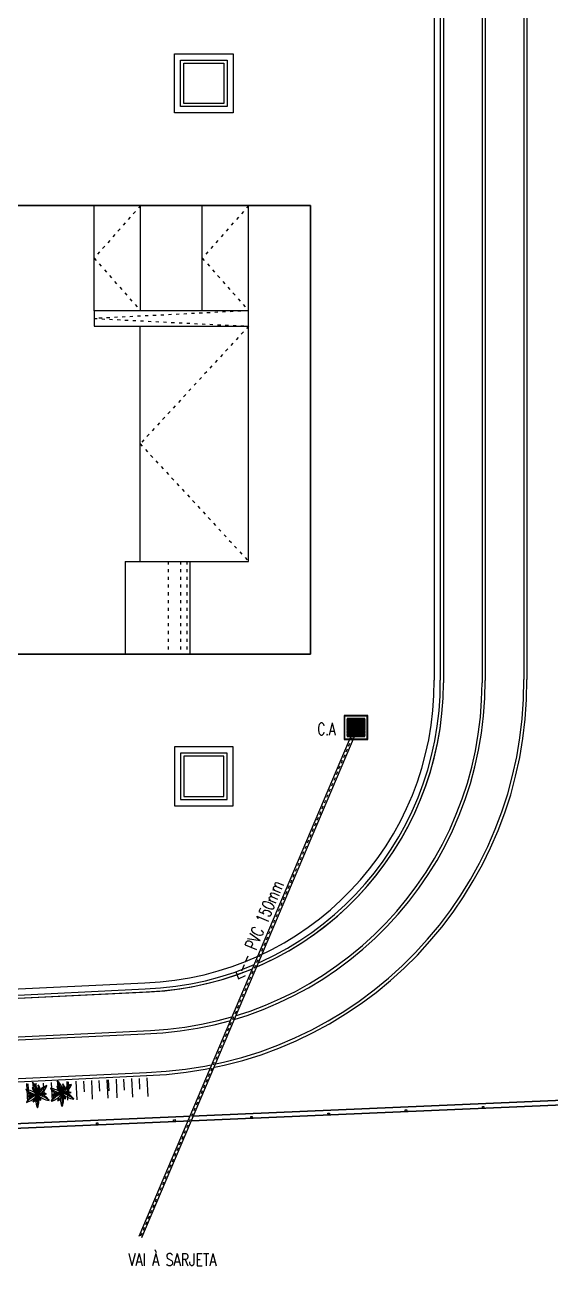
# Model space of a CAD drawing. Header units: inches. Extents: x 542650 to 544515, y 9574150 to 9574595.
# Drawn here: x 542860.88 to 542877.9, y 9574163.9 to 9574204.53 of the extents above; entities that cross this region are included whole.
import ezdxf

# ---------------------------------------------------------------- set-up
doc = ezdxf.new("R2010")
doc.units = ezdxf.units.IN
doc.header["$MEASUREMENT"] = 0
doc.linetypes.add('ACAD_ISO07W100', pattern=[3, 0, -3])
doc.linetypes.add('DASHDOT', pattern=[1, 0.5, -0.25, 0, -0.25])
for name, color, linetype in [('EIXO', 8, 'Continuous'), ('I-ARQ', 8, 'Continuous'), ('I-NORMO_INST', 4, 'Continuous'), ('I-PLUVIAL', 90, 'Continuous')]:
    doc.layers.add(name, color=color, linetype=linetype)
doc.styles.add('125', font='ROMANS.SHX', dxfattribs={"width": 0.7, "height": 0.25})
doc.styles.add('50', font='ROMANS.SHX', dxfattribs={"width": 0.7, "height": 0.1})

# ---------------------------------------------------------------- blocks, each defined once
blk = doc.blocks.new('*U18')
at = {"color": 2}
blk.add_wipeout([(0.038, 0.043), (13.37, -11.651), (13.295, -11.736), (-0.038, -0.043)], dxfattribs=at)
for p, q in [((0.033, 0.038), (13.365, -11.656)), ((-0.033, -0.038), (13.299, -11.731))]:
    blk.add_line(p, q)
at = {"layer": 'EIXO', "linetype": 'DASHDOT', "ltscale": 0.01}
blk.add_line((0, 0), (13.332, -11.694), dxfattribs=at)
blk = doc.blocks.new('CAG')
at = {"color": 2, "ltscale": 0.5}
blk.add_wipeout([(-0.302, 0.302), (-0.302, -0.302), (0.302, -0.302), (0.302, 0.302)], dxfattribs=at)
at = {"ltscale": 0.5}
blk.add_lwpolyline([(-0.4, 0.4), (-0.4, -0.4), (0.4, -0.4), (0.4, 0.4)], close=True, dxfattribs=at)
at = {"color": 8, "ltscale": 0.5}
for points in [[(-0.38, 0.38), (-0.38, -0.38), (0.38, -0.38), (0.38, 0.38)], [(-0.3, 0.3), (-0.3, -0.3), (0.3, -0.3), (0.3, 0.3)], [(-0.3, 0.26875), (0.3, 0.26875), (0.3, 0.25625), (-0.3, 0.25625)], [(-0.3, 0.23125), (0.3, 0.23125), (0.3, 0.21875), (-0.3, 0.21875)], [(-0.3, 0.19375), (0.3, 0.19375), (0.3, 0.18125), (-0.3, 0.18125)], [(-0.3, 0.15625), (0.3, 0.15625), (0.3, 0.14375), (-0.3, 0.14375)], [(-0.3, 0.11875), (0.3, 0.11875), (0.3, 0.10625), (-0.3, 0.10625)], [(-0.3, 0.08125), (0.3, 0.08125), (0.3, 0.06875), (-0.3, 0.06875)], [(-0.3, 0.04375), (0.3, 0.04375), (0.3, 0.03125), (-0.3, 0.03125)], [(-0.3, 0.00625), (0.3, 0.00625), (0.3, -0.00625), (-0.3, -0.00625)], [(-0.3, -0.03125), (0.3, -0.03125), (0.3, -0.04375), (-0.3, -0.04375)], [(-0.3, -0.06875), (0.3, -0.06875), (0.3, -0.08125), (-0.3, -0.08125)], [(-0.3, -0.10625), (0.3, -0.10625), (0.3, -0.11875), (-0.3, -0.11875)], [(-0.3, -0.14375), (0.3, -0.14375), (0.3, -0.15625), (-0.3, -0.15625)], [(-0.3, -0.18125), (0.3, -0.18125), (0.3, -0.19375), (-0.3, -0.19375)], [(-0.3, -0.21875), (0.3, -0.21875), (0.3, -0.23125), (-0.3, -0.23125)], [(-0.3, -0.25625), (0.3, -0.25625), (0.3, -0.26875), (-0.3, -0.26875)]]:
    blk.add_lwpolyline(points, close=True, dxfattribs=at)

msp = doc.modelspace()

# ---------------------------------------------------------------- linework, layer by layer
at = {"layer": 'I-ARQ'}
for p, q in [((542874.117, 9574250.356), (542874.117, 9574183.35)), ((542874.317, 9574250.356), (542874.317, 9574183.35)), ((542874.417, 9574250.359), (542874.417, 9574183.267)), ((542874.417, 9574250.359), (542874.417, 9574183.267)), ((542875.667, 9574250.379), (542875.667, 9574183.267)), ((542875.767, 9574250.388), (542875.767, 9574183.342)), ((542877.018, 9574250.369), (542877.017, 9574183.373)), ((542877.118, 9574250.369), (542877.117, 9574183.373)), ((542865.716, 9574203.593), (542867.616, 9574203.593)), ((542865.716, 9574201.693), (542865.716, 9574203.593)), ((542867.616, 9574203.593), (542867.616, 9574201.693)), ((542865.916, 9574203.393), (542867.416, 9574203.393)), ((542865.916, 9574201.893), (542865.916, 9574203.393)), ((542866.016, 9574203.293), (542867.316, 9574203.293)), ((542866.016, 9574201.993), (542866.016, 9574203.293)), ((542867.316, 9574203.293), (542867.316, 9574201.993)), ((542867.416, 9574203.393), (542867.416, 9574201.893)), ((542867.416, 9574201.893), (542865.916, 9574201.893)), ((542867.316, 9574201.993), (542866.016, 9574201.993)), ((542867.616, 9574201.693), (542865.716, 9574201.693)), ((542842.516, 9574198.693), (542870.116, 9574198.693)), ((542868.116, 9574198.693), (542844.516, 9574198.693)), ((542863.116, 9574195.293), (542863.116, 9574198.693)), ((542864.616, 9574195.293), (542864.616, 9574198.693)), ((542866.616, 9574195.293), (542866.616, 9574198.693)), ((542868.116, 9574195.293), (542868.116, 9574198.693)), ((542870.116, 9574198.693), (542868.116, 9574198.693)), ((542870.116, 9574198.693), (542870.116, 9574184.193)), ((542870.116, 9574184.193), (542870.116, 9574198.693)), ((542868.116, 9574195.293), (542863.116, 9574195.293)), ((542863.116, 9574195.293), (542863.116, 9574194.793)), ((542868.116, 9574194.793), (542868.116, 9574195.293)), ((542868.116, 9574195.293), (542868.116, 9574195.293)), ((542863.116, 9574194.793), (542868.116, 9574194.793)), ((542864.606, 9574187.193), (542864.606, 9574194.793)), ((542868.116, 9574187.193), (542868.116, 9574194.793)), ((542864.126, 9574187.193), (542864.126, 9574184.193)), ((542864.126, 9574187.193), (542866.216, 9574187.193)), ((542866.216, 9574187.193), (542866.216, 9574184.193)), ((542866.216, 9574187.193), (542868.116, 9574187.193)), ((542870.116, 9574184.193), (542842.516, 9574184.193)), ((542859.246, 9574184.193), (542866.216, 9574184.193)), ((542866.216, 9574184.193), (542870.116, 9574184.193)), ((542867.616, 9574181.193), (542865.716, 9574181.193)), ((542865.716, 9574181.193), (542865.716, 9574179.293)), ((542867.616, 9574179.293), (542867.616, 9574181.193)), ((542867.416, 9574180.993), (542865.916, 9574180.993)), ((542865.916, 9574180.993), (542865.916, 9574179.493)), ((542867.316, 9574180.893), (542866.016, 9574180.893)), ((542866.016, 9574180.893), (542866.016, 9574179.593)), ((542867.316, 9574179.593), (542867.316, 9574180.893)), ((542867.416, 9574179.493), (542867.416, 9574180.993)), ((542866.016, 9574179.593), (542867.316, 9574179.593)), ((542865.716, 9574179.293), (542867.616, 9574179.293)), ((542865.916, 9574179.493), (542867.416, 9574179.493)), ((542766.184, 9574168.755), (542864.761, 9574173.573)), ((542766.193, 9574168.555), (542864.771, 9574173.373)), ((542766.198, 9574168.455), (542864.905, 9574173.279)), ((542766.198, 9574168.455), (542864.805, 9574173.274)), ((542755.725, 9574166.658), (542864.762, 9574171.922)), ((542766.355, 9574167.211), (542864.943, 9574172.029)), ((542755.787, 9574165.41), (542864.813, 9574170.673)), ((542743.887, 9574163.903), (542895.663, 9574170.36)), ((542895.663, 9574170.36), (542743.887, 9574163.903)), ((542744.058, 9574164.06), (542895.508, 9574170.504)), ((542895.508, 9574170.504), (542744.058, 9574164.06)), ((542755.792, 9574165.31), (542864.818, 9574170.573)), ((542860.931, 9574170.312), (542860.96, 9574169.711)), ((542860.974, 9574170.305), (542860.991, 9574169.954)), ((542861.23, 9574170.327), (542861.259, 9574169.725)), ((542861.473, 9574170.329), (542861.49, 9574169.978)), ((542861.73, 9574170.351), (542861.759, 9574169.749)), ((542861.973, 9574170.353), (542861.99, 9574170.002)), ((542862.229, 9574170.375), (542862.258, 9574169.773)), ((542862.272, 9574170.367), (542862.289, 9574170.016)), ((542862.529, 9574170.389), (542862.558, 9574169.788)), ((542862.772, 9574170.391), (542862.789, 9574170.041)), ((542863.028, 9574170.414), (542863.057, 9574169.812)), ((542863.271, 9574170.415), (542863.288, 9574170.065)), ((542863.528, 9574170.438), (542863.557, 9574169.836)), ((542863.571, 9574170.43), (542863.588, 9574170.079)), ((542863.827, 9574170.452), (542863.856, 9574169.851)), ((542864.07, 9574170.454), (542864.087, 9574170.103)), ((542864.327, 9574170.476), (542864.356, 9574169.875)), ((542864.57, 9574170.478), (542864.587, 9574170.127)), ((542864.826, 9574170.5), (542864.855, 9574169.899)), ((542873.179, 9574169.464), (542873.229, 9574169.466)), ((542873.181, 9574169.404), (542873.179, 9574169.464)), ((542873.231, 9574169.406), (542873.181, 9574169.404)), ((542873.229, 9574169.466), (542873.231, 9574169.406)), ((542875.677, 9574169.57), (542875.727, 9574169.572)), ((542875.679, 9574169.51), (542875.677, 9574169.57)), ((542875.729, 9574169.512), (542875.679, 9574169.51)), ((542875.727, 9574169.572), (542875.729, 9574169.512)), ((542863.188, 9574169.038), (542863.238, 9574169.041)), ((542863.19, 9574168.979), (542863.188, 9574169.038)), ((542863.24, 9574168.981), (542863.19, 9574168.979)), ((542863.238, 9574169.041), (542863.24, 9574168.981)), ((542865.686, 9574169.145), (542865.736, 9574169.147)), ((542865.688, 9574169.085), (542865.686, 9574169.145)), ((542865.738, 9574169.087), (542865.688, 9574169.085)), ((542865.736, 9574169.147), (542865.738, 9574169.087)), ((542868.183, 9574169.251), (542868.233, 9574169.253)), ((542868.186, 9574169.191), (542868.183, 9574169.251)), ((542868.236, 9574169.193), (542868.186, 9574169.191)), ((542868.233, 9574169.253), (542868.236, 9574169.193)), ((542870.681, 9574169.357), (542870.731, 9574169.359)), ((542870.684, 9574169.297), (542870.681, 9574169.357)), ((542870.734, 9574169.299), (542870.684, 9574169.297)), ((542870.731, 9574169.359), (542870.734, 9574169.299))]:
    msp.add_line(p, q, dxfattribs=at)
at = {"layer": 'I-ARQ', "linetype": 'ACAD_ISO07W100', "ltscale": 0.05}
for p, q in [((542864.616, 9574198.693), (542863.116, 9574196.993)), ((542868.116, 9574198.693), (542866.616, 9574196.993)), ((542863.116, 9574196.993), (542864.616, 9574195.293)), ((542866.616, 9574196.993), (542868.116, 9574195.293)), ((542868.116, 9574195.293), (542863.116, 9574195.043)), ((542863.116, 9574195.043), (542868.116, 9574194.793)), ((542868.116, 9574194.793), (542864.606, 9574190.993)), ((542864.606, 9574190.993), (542868.116, 9574187.193)), ((542865.516, 9574187.193), (542865.516, 9574184.193)), ((542865.916, 9574187.193), (542865.916, 9574184.193)), ((542866.116, 9574187.193), (542866.116, 9574184.193))]:
    msp.add_line(p, q, dxfattribs=at)
at = {"layer": 'I-ARQ'}
for centre, radius, start, end in [((542864.417, 9574183.267), 9.7, 272.039, 0.4848), ((542864.417, 9574183.267), 11.35, 271.739, 0.3786), ((542864.417, 9574183.267), 9.9, 272.039, 0.4848), ((542864.417, 9574183.267), 10, 272.2198, 0.0009), ((542864.417, 9574183.267), 12.6, 271.7989, 0.482), ((542864.417, 9574183.267), 12.7, 271.7989, 0.482), ((542864.417, 9574183.267), 10, 272.7981, 0.0008), ((542864.417, 9574183.267), 11.25, 272.6775, 0.0008), ((542861.413, 9574170.24), 0.31, 189.2707, 245.1244), ((542860.969, 9574169.905), 0.317, 11.3187, 64.0924), ((542861.818, 9574170.554), 0.798, 207.5234, 227.4107), ((542861.725, 9574170.364), 0.599, 180.9856, 200.6218), ((542860.903, 9574170.028), 0.394, 349.1237, 55.7109), ((542860.248, 9574169.769), 1.053, 10.8594, 33.486), ((542861.163, 9574170.374), 0.439, 286.8919, 342.9102), ((542860.571, 9574170.176), 0.742, 347.8239, 6.8372), ((542862.511, 9574169.055), 1.508, 128.2098, 143.5016), ((542861.684, 9574169.864), 0.395, 105.0058, 164.4956), ((542861.203, 9574170.14), 0.164, 337.2911, 50.7798), ((542861.013, 9574170.124), 0.327, 338.7528, 25.6034), ((542861.984, 9574170.293), 0.304, 202.1977, 290.1992), ((542862.212, 9574170.279), 0.31, 189.2707, 245.1244), ((542861.768, 9574169.944), 0.317, 11.3187, 64.0924), ((542862.617, 9574170.593), 0.798, 207.5234, 227.4107), ((542862.524, 9574170.403), 0.599, 180.9856, 200.6218), ((542861.702, 9574170.067), 0.394, 349.1237, 55.7109), ((542861.047, 9574169.808), 1.053, 10.8594, 33.486), ((542861.962, 9574170.412), 0.439, 286.8919, 342.9102), ((542861.37, 9574170.215), 0.742, 347.8239, 6.8372), ((542863.31, 9574169.094), 1.508, 128.2098, 143.5016), ((542862.483, 9574169.902), 0.395, 105.0058, 164.4956), ((542862.002, 9574170.178), 0.164, 337.2911, 50.7798), ((542861.812, 9574170.162), 0.327, 338.7528, 25.6034), ((542861.184, 9574170.254), 0.304, 202.1977, 290.1992), ((542860.744, 9574169.229), 0.909, 54.3051, 79.9398), ((542861.348, 9574170.617), 0.66, 228.9118, 263.1345), ((542861.309, 9574169.557), 0.412, 97.1707, 159.2065), ((542860.78, 9574170.278), 0.593, 284.0121, 326.7533), ((542861.625, 9574169.113), 0.912, 112.3952, 139.7051), ((542861.088, 9574169.832), 0.13, 80.1191, 167.1167), ((542861.163, 9574169.679), 0.269, 84.4023, 138.389), ((542861.808, 9574168.058), 1.988, 109.099, 115.1785), ((542861.099, 9574169.897), 0.182, 284.1902, 13.7511), ((542860.296, 9574170.073), 0.918, 337.4488, 345.2136), ((542860.989, 9574169.953), 0.281, 304.669, 357.9494), ((542861.688, 9574169.748), 0.461, 177.0961, 208.0439), ((542861.688, 9574169.748), 0.461, 153.5332, 154.7002), ((542859.781, 9574169.713), 1.51, 353.0034, 8.8782), ((542860.878, 9574169.737), 0.453, 333.0046, 28.5725), ((542861.725, 9574170.364), 0.599, 221.9135, 264.1524), ((542861.979, 9574170.253), 0.757, 203.2773, 218.7877), ((542861.024, 9574168.976), 1.018, 51.3379, 75.1477), ((542861.414, 9574169.902), 0.127, 225.6008, 259.7421), ((542861.309, 9574169.557), 0.412, 30.8119, 87.4126), ((542861.692, 9574167.299), 2.688, 92.6735, 97.2655), ((542861.261, 9574169.795), 0.131, 351.8801, 41.7191), ((542861.467, 9574169.705), 0.298, 69.495, 110.1606), ((542861.411, 9574170.286), 0.342, 275.2008, 298.059), ((542861.543, 9574169.268), 0.909, 54.3051, 79.9398), ((542862.147, 9574170.655), 0.66, 228.9118, 263.1345), ((542862.108, 9574169.595), 0.412, 97.1707, 159.2065), ((542861.579, 9574170.317), 0.593, 284.0121, 326.7533), ((542862.424, 9574169.152), 0.912, 112.3952, 139.7051), ((542861.887, 9574169.87), 0.13, 80.1191, 167.1167), ((542861.962, 9574169.718), 0.269, 84.4023, 138.389), ((542862.607, 9574168.097), 1.988, 109.099, 115.1785), ((542861.898, 9574169.936), 0.182, 284.1902, 13.7511), ((542861.095, 9574170.112), 0.918, 337.4488, 345.2136), ((542861.788, 9574169.991), 0.281, 304.669, 357.9494), ((542862.487, 9574169.786), 0.461, 177.0961, 208.0439), ((542862.487, 9574169.786), 0.461, 153.5332, 154.7002), ((542860.58, 9574169.751), 1.51, 353.0034, 8.8782), ((542861.677, 9574169.775), 0.453, 333.0046, 28.5725), ((542862.524, 9574170.403), 0.599, 221.9135, 264.1524), ((542862.778, 9574170.292), 0.757, 203.2773, 218.7877), ((542861.824, 9574169.014), 1.018, 51.3379, 75.1477), ((542862.213, 9574169.94), 0.127, 225.6008, 259.7421), ((542862.108, 9574169.595), 0.412, 30.8119, 87.4126), ((542862.491, 9574167.338), 2.688, 92.6735, 97.2655), ((542862.06, 9574169.834), 0.131, 351.8801, 41.7191), ((542862.267, 9574169.744), 0.298, 69.495, 110.1606), ((542862.21, 9574170.325), 0.342, 275.2008, 298.059)]:
    msp.add_arc(centre, radius, start, end, dxfattribs=at)

# ---------------------------------------------------------------- texts
at = {"layer": 'I-NORMO_INST', "style": '50', "width": 0.75}
msp.add_text('VAI À SARJETA', height=0.4, dxfattribs=at).set_placement((542864.222, 9574164.418, 0.068))

# ---------------------------------------------------------------- next in the draw order: block references
at = {"layer": 'I-PLUVIAL', "rotation": 288.2595947055688}
msp.add_blockref('*U18', (542871.536, 9574181.673), dxfattribs=at)

# ---------------------------------------------------------------- next in the draw order: block references
at = {"layer": 'I-PLUVIAL', "xscale": 0.963779528525265, "yscale": 0.9637795422459021, "zscale": 0.963779528525265}
msp.add_blockref('CAG', (542871.588, 9574181.821), dxfattribs=at)

# ---------------------------------------------------------------- next in the draw order: texts
at = {"layer": 'I-NORMO_INST', "style": '125', "width": 0.7}
msp.add_text('C.A', height=0.4, dxfattribs=at).set_placement((542870.341, 9574181.573))
msp.add_text('<-- PVC 150mm', height=0.4, rotation=67.2898, dxfattribs=at).set_placement((542867.925, 9574173.583))

doc.saveas('drawing.dxf')
